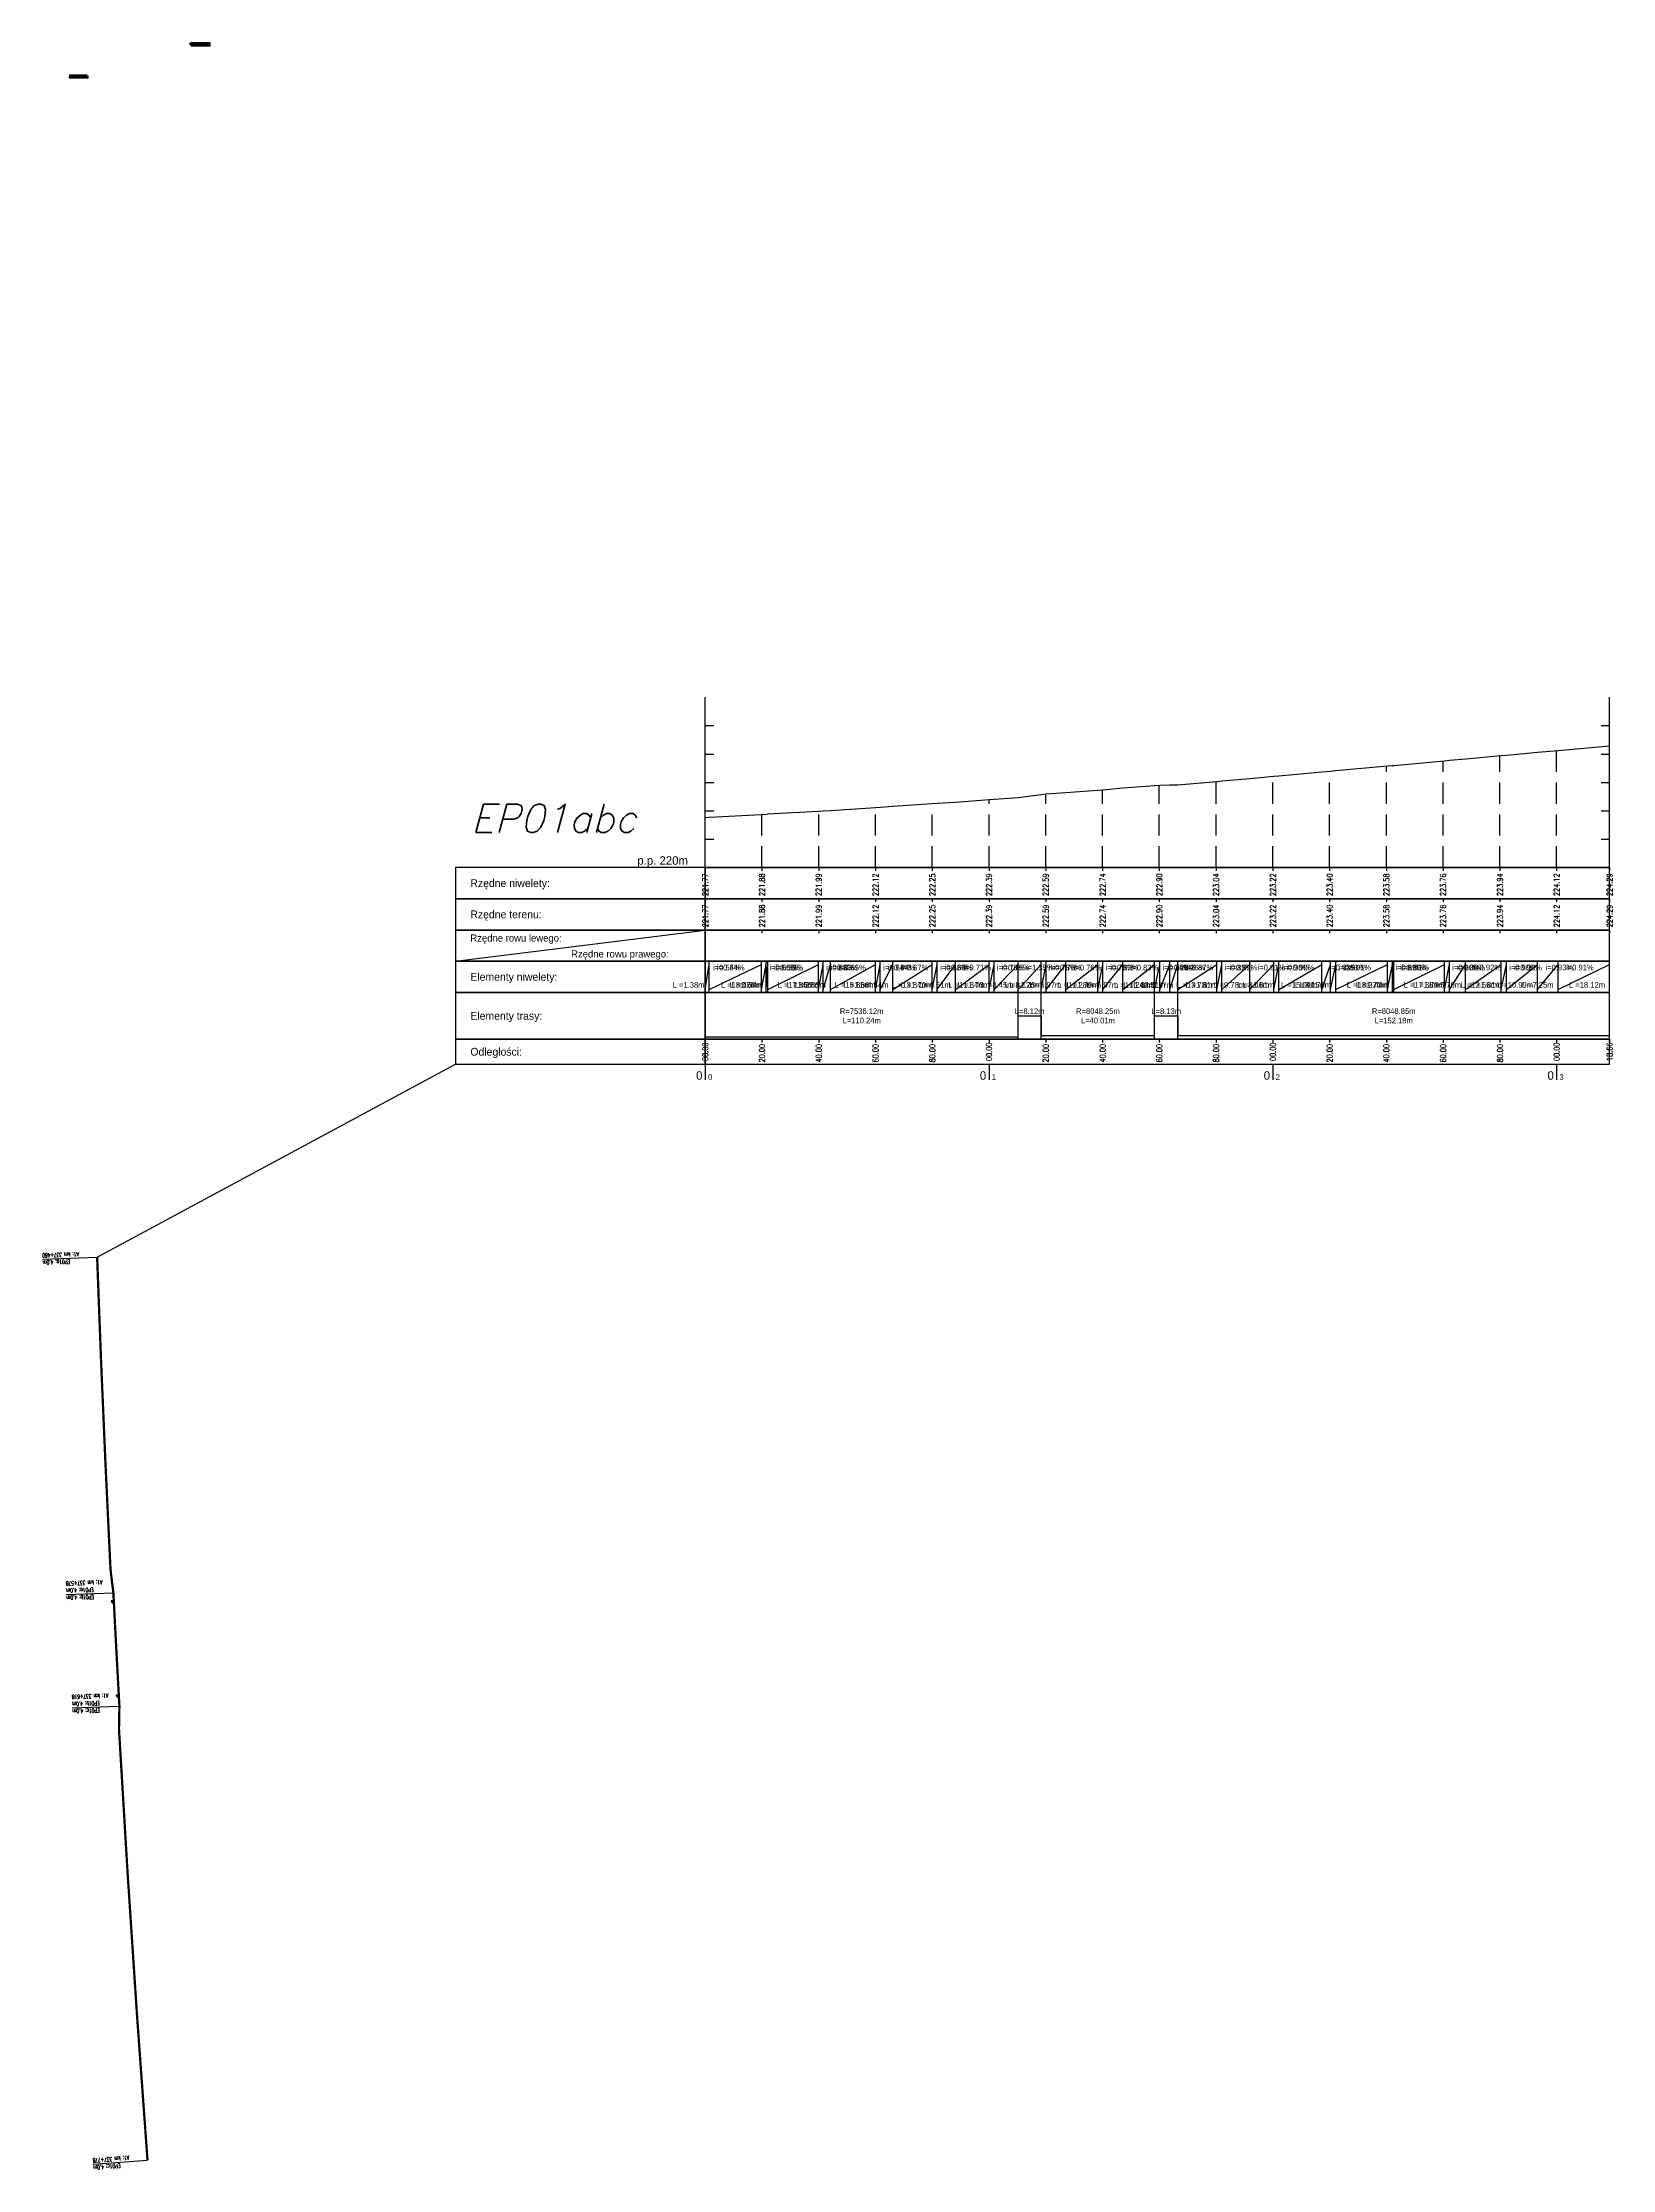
# Model space of a CAD drawing. Header units: metres. Extents: x 7399493 to 7407015, y 5696902 to 5712236.
# Drawn here: x 7402779 to 7403332, y 5710291 to 5711041 of the extents above; entities that cross this region are included whole.
import ezdxf

# ---------------------------------------------------------------- set-up
doc = ezdxf.new("R2010")
doc.units = ezdxf.units.M
doc.linetypes.add('DASHED', pattern=[0.75, 0.5, -0.25])
for name, color, linetype in [('Drzwi ewakuacyjne', 100, 'Continuous'), ('Ekran_akustyczny_4m', 100, 'Continuous'), ('Ekran_akustyczny_4m_opis', 7, 'Continuous'), ('pomoc', 140, 'Continuous'), ('PR_0', 7, 'Continuous'), ('PR_istniejacy_teren', 7, 'Continuous'), ('Schody ewakuacyjne', 100, 'Continuous')]:
    doc.layers.add(name, color=color, linetype=linetype)
doc.styles.add('simplex 0.60', font='simplex.shx', dxfattribs={"width": 0.6})
doc.styles.add('simplex 0.80', font='simplex.shx', dxfattribs={"width": 0.8})
doc.styles.add('Standard poch.', font='simplex.shx', dxfattribs={"oblique": 15})

# ---------------------------------------------------------------- blocks, each defined once
blk = doc.blocks.new('*U30')
at = {"layer": 'Schody ewakuacyjne', "ltscale": 0.8}
blk.add_lwpolyline([(-0.67, 0), (-0.67, -6.75), (-0.6, -6.75), (-0.6, 0)], close=True, dxfattribs=at)
at = {"layer": 'Schody ewakuacyjne'}
for points in [[(-0.46, -6.75), (-0.46, 0)], [(-0.46, 0), (0.46, 0)], [(-0.4, 0.27), (0.4, 0.27)], [(-0.4, 0), (-0.4, 0.27), (0.4, 0.27), (0.4, 0)], [(-0.4, -6.75), (-0.4, 0)], [(-0.46, -6.75), (0.46, -6.75)], [(-0.4, -0.27), (0.4, -0.27)], [(-0.4, -0.54), (0.4, -0.54)], [(-0.4, -0.81), (0.4, -0.81)], [(-0.4, -1.08), (0.4, -1.08)], [(-0.4, -1.35), (0.4, -1.35)], [(-0.4, -1.62), (0.4, -1.62)], [(-0.4, -1.89), (0.4, -1.89)], [(-0.4, -2.16), (0.4, -2.16)], [(-0.4, -2.43), (0.4, -2.43)], [(-0.4, -2.7), (0.4, -2.7)], [(-0.4, -2.97), (0.4, -2.97)], [(-0.4, -3.24), (0.4, -3.24)], [(-0.4, -3.51), (0.4, -3.51)], [(-0.4, -3.78), (0.4, -3.78)], [(-0.4, -4.05), (0.4, -4.05)], [(-0.4, -4.32), (0.4, -4.32)], [(-0.4, -4.59), (0.4, -4.59)], [(-0.4, -4.86), (0.4, -4.86)], [(-0.4, -5.13), (0.4, -5.13)], [(-0.4, -5.4), (0.4, -5.4)], [(-0.4, -5.67), (0.4, -5.67)], [(-0.4, -5.94), (0.4, -5.94)], [(-0.4, -6.21), (0.4, -6.21)], [(-0.4, -6.48), (0.4, -6.48)], [(-0.4, -6.75), (0.4, -6.75)], [(0.4, -6.75), (0.4, 0)], [(0.46, -6.75), (0.46, 0)]]:
    blk.add_lwpolyline(points, dxfattribs=at)
blk = doc.blocks.new('*U31')
at = {"layer": 'Schody ewakuacyjne', "ltscale": 0.8}
blk.add_lwpolyline([(-0.67, 0), (-0.67, -6.21), (-0.6, -6.21), (-0.6, 0)], close=True, dxfattribs=at)
at = {"layer": 'Schody ewakuacyjne'}
for points in [[(-0.46, -6.21), (-0.46, 0)], [(-0.46, 0), (0.46, 0)], [(-0.4, 0.27), (0.4, 0.27)], [(-0.4, 0), (-0.4, 0.27), (0.4, 0.27), (0.4, 0)], [(-0.4, -6.21), (-0.4, 0)], [(-0.46, -6.21), (0.46, -6.21)], [(-0.4, -0.27), (0.4, -0.27)], [(-0.4, -0.54), (0.4, -0.54)], [(-0.4, -0.81), (0.4, -0.81)], [(-0.4, -1.08), (0.4, -1.08)], [(-0.4, -1.35), (0.4, -1.35)], [(-0.4, -1.62), (0.4, -1.62)], [(-0.4, -1.89), (0.4, -1.89)], [(-0.4, -2.16), (0.4, -2.16)], [(-0.4, -2.43), (0.4, -2.43)], [(-0.4, -2.7), (0.4, -2.7)], [(-0.4, -2.97), (0.4, -2.97)], [(-0.4, -3.24), (0.4, -3.24)], [(-0.4, -3.51), (0.4, -3.51)], [(-0.4, -3.78), (0.4, -3.78)], [(-0.4, -4.05), (0.4, -4.05)], [(-0.4, -4.32), (0.4, -4.32)], [(-0.4, -4.59), (0.4, -4.59)], [(-0.4, -4.86), (0.4, -4.86)], [(-0.4, -5.13), (0.4, -5.13)], [(-0.4, -5.4), (0.4, -5.4)], [(-0.4, -5.67), (0.4, -5.67)], [(-0.4, -5.94), (0.4, -5.94)], [(-0.4, -6.21), (0.4, -6.21)], [(0.4, -6.21), (0.4, 0)], [(0.46, -6.21), (0.46, 0)]]:
    blk.add_lwpolyline(points, dxfattribs=at)
blk = doc.blocks.new('*U58')
at = {"layer": 'pomoc', "color": 7, "linetype": 'Continuous', "lineweight": -3}
for p, q in [((0, 0), (0, 60)), ((318.66, 0), (318.66, 60)), ((0, 50), (3, 50)), ((315.66, 50), (318.66, 50)), ((0, 40), (3, 40)), ((315.66, 40), (318.66, 40)), ((0, 30), (3, 30)), ((315.66, 30), (318.66, 30)), ((0, 20), (3, 20)), ((315.66, 20), (318.66, 20)), ((0, 10), (3, 10)), ((315.66, 10), (318.66, 10)), ((0, 0), (318.66, 0)), ((315.66, 0), (318.66, 0)), ((0, -11), (0, -12.1)), ((20, -11), (20, -12.1)), ((40, -11), (40, -12.1)), ((60, -11), (60, -12.1)), ((80, -11), (80, -12.1)), ((100, -11), (100, -12.1)), ((120, -11), (120, -12.1)), ((140, -11), (140, -12.1)), ((160, -11), (160, -12.1)), ((180, -11), (180, -12.1)), ((200, -11), (200, -12.1)), ((220, -11), (220, -12.1)), ((240, -11), (240, -12.1)), ((260, -11), (260, -12.1)), ((280, -11), (280, -12.1)), ((300, -11), (300, -12.1)), ((318.66, -11), (318.66, -12.1)), ((-88, -33), (0, -22)), ((0, -22), (0, -23.1)), ((20, -22), (20, -23.1)), ((40, -22), (40, -23.1)), ((60, -22), (60, -23.1)), ((80, -22), (80, -23.1)), ((100, -22), (100, -23.1)), ((120, -22), (120, -23.1)), ((140, -22), (140, -23.1)), ((160, -22), (160, -23.1)), ((180, -22), (180, -23.1)), ((200, -22), (200, -23.1)), ((220, -22), (220, -23.1)), ((240, -22), (240, -23.1)), ((260, -22), (260, -23.1)), ((280, -22), (280, -23.1)), ((300, -22), (300, -23.1)), ((318.66, -22), (318.66, -23.1)), ((0, -60.5), (0, -61.6)), ((20, -60.5), (20, -61.6)), ((40, -60.5), (40, -61.6)), ((60, -60.5), (60, -61.6)), ((80, -60.5), (80, -61.6)), ((100, -60.5), (100, -61.6)), ((120, -60.5), (120, -61.6)), ((140, -60.5), (140, -61.6)), ((160, -60.5), (160, -61.6)), ((180, -60.5), (180, -61.6)), ((200, -60.5), (200, -61.6)), ((220, -60.5), (220, -61.6)), ((240, -60.5), (240, -61.6)), ((260, -60.5), (260, -61.6)), ((280, -60.5), (280, -61.6)), ((300, -60.5), (300, -61.6)), ((318.66, -60.5), (318.66, -61.6)), ((0, -69.3), (0, -74.8)), ((100, -69.3), (100, -74.8)), ((200, -69.3), (200, -74.8)), ((300, -69.3), (300, -74.8))]:
    blk.add_line(p, q, dxfattribs=at)
at = {"layer": 'pomoc', "color": 7, "linetype": 'DASHED', "lineweight": -3, "ltscale": 15}
for p, q in [((260, 0), (260, 37.61)), ((280, 0), (280, 39.43)), ((300, 0), (300, 41.25)), ((318.66, 0), (318.66, 42.94)), ((180, 0), (180, 30.35)), ((200, 0), (200, 32.15)), ((220, 0), (220, 33.97)), ((240, 0), (240, 35.79)), ((80, 0), (80, 22.53)), ((100, 0), (100, 23.92)), ((120, 0), (120, 25.92)), ((140, 0), (140, 27.44)), ((160, 0), (160, 29.02)), ((0, 0), (0, 17.68)), ((20, 0), (20, 18.76)), ((40, 0), (40, 19.91)), ((60, 0), (60, 21.21))]:
    blk.add_line(p, q, dxfattribs=at)
at = {"layer": 'pomoc', "color": 1, "linetype": 'Continuous', "lineweight": -3}
for p, q in [((0, 0), (0, -1.1)), ((20, 0), (20, -1.1)), ((40, 0), (40, -1.1)), ((60, 0), (60, -1.1)), ((80, 0), (80, -1.1)), ((100, 0), (100, -1.1)), ((120, 0), (120, -1.1)), ((140, 0), (140, -1.1)), ((160, 0), (160, -1.1)), ((180, 0), (180, -1.1)), ((200, 0), (200, -1.1)), ((220, 0), (220, -1.1)), ((240, 0), (240, -1.1)), ((260, 0), (260, -1.1)), ((280, 0), (280, -1.1)), ((300, 0), (300, -1.1)), ((318.66, 0), (318.66, -1.1)), ((0, -22), (0, -23.1)), ((20, -22), (20, -23.1)), ((40, -22), (40, -23.1)), ((60, -22), (60, -23.1)), ((80, -22), (80, -23.1)), ((100, -22), (100, -23.1)), ((120, -22), (120, -23.1)), ((140, -22), (140, -23.1)), ((160, -22), (160, -23.1)), ((180, -22), (180, -23.1)), ((200, -22), (200, -23.1)), ((220, -22), (220, -23.1)), ((240, -22), (240, -23.1)), ((260, -22), (260, -23.1)), ((280, -22), (280, -23.1)), ((300, -22), (300, -23.1)), ((318.66, -22), (318.66, -23.1)), ((0, -44), (0, -33)), ((0, -42.9), (1.38, -34.1)), ((1.38, -44), (1.38, -33)), ((1.38, -42.9), (19.85, -34.1)), ((19.85, -44), (19.85, -33)), ((19.85, -42.9), (21.51, -34.1)), ((21.51, -44), (21.51, -33)), ((21.51, -42.9), (22.05, -34.1)), ((22.05, -44), (22.05, -33)), ((22.05, -42.9), (39.9, -34.1)), ((39.9, -44), (39.9, -33)), ((39.9, -42.9), (41.55, -34.1)), ((41.55, -44), (41.55, -33)), ((41.55, -42.9), (44.1, -34.1)), ((44.1, -44), (44.1, -33)), ((44.1, -42.9), (59.94, -34.1)), ((59.94, -44), (59.94, -33)), ((59.94, -42.9), (61.6, -34.1)), ((61.6, -44), (61.6, -33)), ((61.6, -42.9), (66.15, -34.1)), ((66.15, -44), (66.15, -33)), ((66.15, -42.9), (79.99, -34.1)), ((79.99, -44), (79.99, -33)), ((79.99, -42.9), (81.69, -34.1)), ((81.69, -44), (81.69, -33)), ((81.69, -42.9), (88.19, -34.1)), ((88.19, -44), (88.19, -33)), ((88.19, -42.9), (100.04, -34.1)), ((100.04, -44), (100.04, -33)), ((100.04, -42.9), (101.79, -34.1)), ((101.79, -44), (101.79, -33)), ((101.79, -42.9), (110.24, -34.1)), ((110.24, -44), (110.24, -33)), ((110.24, -42.9), (118.36, -34.1)), ((118.36, -44), (118.36, -33)), ((118.36, -42.9), (120.11, -34.1)), ((120.11, -44), (120.11, -33)), ((120.11, -42.9), (127.08, -34.1)), ((127.08, -44), (127.08, -33)), ((127.08, -42.9), (138.36, -34.1)), ((138.36, -44), (138.36, -33)), ((138.36, -42.9), (140.15, -34.1)), ((140.15, -44), (140.15, -33)), ((140.15, -42.9), (147.13, -34.1)), ((147.13, -44), (147.13, -33)), ((147.13, -42.9), (158.36, -34.1)), ((158.36, -44), (158.36, -33)), ((158.36, -42.9), (160.2, -34.1)), ((160.2, -44), (160.2, -33)), ((160.2, -42.9), (163.71, -34.1)), ((163.71, -44), (163.71, -33)), ((163.71, -42.9), (166.49, -34.1)), ((166.49, -44), (166.49, -33)), ((166.49, -42.9), (180.27, -34.1)), ((180.27, -44), (180.27, -33)), ((180.27, -42.9), (182.07, -34.1)), ((182.07, -44), (182.07, -33)), ((182.07, -42.9), (191.85, -34.1)), ((191.85, -44), (191.85, -33)), ((191.85, -42.9), (200.31, -34.1)), ((200.31, -44), (200.31, -33)), ((200.31, -42.9), (202.12, -34.1)), ((202.12, -44), (202.12, -33)), ((202.12, -42.9), (217.21, -34.1)), ((217.21, -44), (217.21, -33)), ((217.21, -42.9), (220.36, -34.1)), ((220.36, -44), (220.36, -33)), ((220.36, -42.9), (222.14, -34.1)), ((222.14, -44), (222.14, -33)), ((222.14, -42.9), (240.41, -34.1)), ((240.41, -44), (240.41, -33)), ((240.41, -42.9), (242.14, -34.1)), ((242.14, -44), (242.14, -33)), ((242.14, -42.9), (242.58, -34.1)), ((242.58, -44), (242.58, -33)), ((242.58, -42.9), (260.45, -34.1)), ((260.45, -44), (260.45, -33)), ((260.45, -42.9), (262.24, -34.1)), ((262.24, -44), (262.24, -33)), ((262.24, -42.9), (267.94, -34.1)), ((267.94, -44), (267.94, -33)), ((267.94, -42.9), (280.5, -34.1)), ((280.5, -44), (280.5, -33)), ((280.5, -42.9), (282.31, -34.1)), ((282.31, -44), (282.31, -33)), ((282.31, -42.9), (293.3, -34.1)), ((293.3, -44), (293.3, -33)), ((293.3, -42.9), (300.55, -34.1)), ((300.55, -44), (300.55, -33)), ((300.55, -42.9), (318.66, -34.1)), ((0, -60.5), (0, -44)), ((110.24, -60.5), (110.24, -44)), ((118.36, -60.5), (118.36, -44)), ((158.36, -60.5), (158.36, -44)), ((166.49, -60.5), (166.49, -44)), ((110.24, -52.25), (110.24, -52.25)), ((110.24, -52.25), (118.36, -52.25)), ((118.36, -52.25), (118.36, -59.2)), ((158.36, -59.2), (158.36, -52.25)), ((158.36, -52.25), (158.36, -52.25)), ((158.36, -52.25), (166.49, -52.25)), ((166.49, -52.25), (166.49, -59.2)), ((0, -59.67), (0, -59.67)), ((0, -59.67), (110.24, -59.67)), ((110.24, -59.67), (110.24, -59.67)), ((118.36, -59.2), (158.36, -59.2)), ((166.49, -59.2), (318.66, -59.2))]:
    blk.add_line(p, q, dxfattribs=at)
at = {"layer": 'pomoc', "color": 7, "linetype": 'Continuous', "lineweight": -3}
for points in [[(0, -11), (0, 0), (-88, 0), (-88, -11)], [(0, -11), (318.66, -11), (318.66, 0), (0, 0)], [(0, -22), (0, -11), (-88, -11), (-88, -22)], [(0, -22), (318.66, -22), (318.66, -11), (0, -11)], [(0, -33), (0, -22), (-88, -22), (-88, -33)], [(0, -33), (0, -22), (-88, -22), (-88, -33)], [(0, -33), (318.66, -33), (318.66, -22), (0, -22)], [(0, -33), (318.66, -33), (318.66, -22), (0, -22)], [(0, -44), (0, -33), (-88, -33), (-88, -44)], [(0, -44), (318.66, -44), (318.66, -33), (0, -33)], [(0, -60.5), (0, -44), (-88, -44), (-88, -60.5)], [(0, -60.5), (318.66, -60.5), (318.66, -44), (0, -44)], [(0, -69.3), (0, -60.5), (-88, -60.5), (-88, -69.3)], [(0, -69.3), (318.66, -69.3), (318.66, -60.5), (0, -60.5)]]:
    blk.add_3dface(points, dxfattribs=at)
at = {"layer": 'pomoc', "color": 2, "linetype": 'Continuous', "lineweight": -3, "insert": (-15, 4), "char_height": 3, "attachment_point": 2}
blk.add_mtext('p.p. 220m', dxfattribs=at)
at = {"layer": 'pomoc', "color": 7, "linetype": 'Continuous', "lineweight": -3, "attachment_point": 4}
for s, insert, char_height in [('Rzędne niwelety:', (-82.75, -5.9), 2.75), ('Rzędne terenu:', (-82.75, -16.9), 2.75), ('Rzędne rowu lewego:', (-82.75, -25.2), 2.5), ('Elementy niwelety:', (-82.75, -38.9), 2.75), ('Elementy trasy:', (-82.75, -52.65), 2.75), ('Odległości:', (-82.75, -65.3), 2.75)]:
    blk.add_mtext(s, dxfattribs=dict(at, insert=insert, char_height=char_height))
at = {"layer": 'pomoc', "color": 1, "linetype": 'Continuous', "lineweight": -3, "insert": (-47.25, -30.8), "char_height": 2.5, "attachment_point": 4}
blk.add_mtext('Rzędne rowu prawego:', dxfattribs=at)
blk = doc.blocks.new('*U57')
at = {"layer": 'PR_istniejacy_teren', "color": 7, "linetype": 'Continuous', "lineweight": -3, "ltscale": 4}
for p, q in [((7403886.8, 5712144.63), (7403888.59, 5712144.79)), ((7403888.59, 5712144.79), (7403894.29, 5712145.3)), ((7403894.29, 5712145.3), (7403906.85, 5712146.46)), ((7403906.85, 5712146.46), (7403908.66, 5712146.62)), ((7403908.66, 5712146.62), (7403919.65, 5712147.61)), ((7403919.65, 5712147.61), (7403926.9, 5712148.28)), ((7403926.9, 5712148.28), (7403945.01, 5712149.92)), ((7403792.84, 5712136.16), (7403806.61, 5712137.36)), ((7403806.61, 5712137.36), (7403808.42, 5712137.52)), ((7403808.42, 5712137.52), (7403818.2, 5712138.39)), ((7403818.2, 5712138.39), (7403826.66, 5712139.16)), ((7403826.66, 5712139.16), (7403828.47, 5712139.32)), ((7403828.47, 5712139.32), (7403843.56, 5712140.69)), ((7403843.56, 5712140.69), (7403846.71, 5712140.98)), ((7403846.71, 5712140.98), (7403848.49, 5712141.14)), ((7403848.49, 5712141.14), (7403866.75, 5712142.8)), ((7403866.75, 5712142.8), (7403868.49, 5712142.96)), ((7403868.49, 5712142.96), (7403868.92, 5712143)), ((7403868.92, 5712143), (7403886.8, 5712144.63)), ((7403708.04, 5712129.63), (7403714.54, 5712130.07)), ((7403714.54, 5712130.07), (7403726.39, 5712130.91)), ((7403726.39, 5712130.91), (7403728.14, 5712131.04)), ((7403728.14, 5712131.04), (7403736.59, 5712131.68)), ((7403736.59, 5712131.68), (7403744.71, 5712132.77)), ((7403744.71, 5712132.77), (7403746.45, 5712132.91)), ((7403746.45, 5712132.91), (7403753.43, 5712133.44)), ((7403753.43, 5712133.44), (7403764.71, 5712134.3)), ((7403764.71, 5712134.3), (7403766.5, 5712134.43)), ((7403766.5, 5712134.43), (7403773.47, 5712135.02)), ((7403773.47, 5712135.02), (7403784.71, 5712135.95)), ((7403784.71, 5712135.95), (7403786.55, 5712136)), ((7403786.55, 5712136), (7403790.06, 5712136.09)), ((7403790.06, 5712136.09), (7403792.84, 5712136.16)), ((7403626.35, 5712124.66), (7403627.73, 5712124.73)), ((7403627.73, 5712124.73), (7403646.2, 5712125.73)), ((7403646.2, 5712125.73), (7403647.86, 5712125.83)), ((7403647.86, 5712125.83), (7403648.4, 5712125.86)), ((7403648.4, 5712125.86), (7403666.24, 5712126.89)), ((7403666.24, 5712126.89), (7403667.89, 5712126.99)), ((7403667.89, 5712126.99), (7403670.45, 5712127.15)), ((7403670.45, 5712127.15), (7403686.29, 5712128.19)), ((7403686.29, 5712128.19), (7403687.95, 5712128.3)), ((7403687.95, 5712128.3), (7403692.49, 5712128.59)), ((7403692.49, 5712128.59), (7403706.34, 5712129.51)), ((7403706.34, 5712129.51), (7403708.04, 5712129.63))]:
    blk.add_line(p, q, dxfattribs=at)
blk = doc.blocks.new('*U56')
at = {"layer": 'pomoc', "color": 1, "linetype": 'Continuous', "lineweight": -3, "char_height": 2, "attachment_point": 6, "rotation": 89.99998, "style": 'simplex 0.80'}
for s, insert in [('221.77', (7403626.35, 5712104.9)), ('221.88', (7403646.35, 5712104.9)), ('221.99', (7403666.35, 5712104.9)), ('222.12', (7403686.35, 5712104.9)), ('222.25', (7403706.35, 5712104.9)), ('222.39', (7403726.35, 5712104.9)), ('222.59', (7403746.35, 5712104.9)), ('222.74', (7403766.35, 5712104.9)), ('222.90', (7403786.35, 5712104.9)), ('223.04', (7403806.35, 5712104.9)), ('223.22', (7403826.35, 5712104.9)), ('223.40', (7403846.35, 5712104.9)), ('223.58', (7403866.35, 5712104.9)), ('223.76', (7403886.35, 5712104.9)), ('223.94', (7403906.35, 5712104.9)), ('224.12', (7403926.35, 5712104.9)), ('224.29', (7403945.01, 5712104.9))]:
    blk.add_mtext(s, dxfattribs=dict(at, insert=insert))
blk = doc.blocks.new('*U55')
at = {"layer": 'pomoc', "color": 1, "linetype": 'Continuous', "lineweight": -3, "char_height": 2, "attachment_point": 6, "rotation": 89.99998, "style": 'simplex 0.80'}
for s, insert in [('221.77', (7403626.35, 5712093.9)), ('221.88', (7403646.35, 5712093.9)), ('221.99', (7403666.35, 5712093.9)), ('222.12', (7403686.35, 5712093.9)), ('222.25', (7403706.35, 5712093.9)), ('222.39', (7403726.35, 5712093.9)), ('222.59', (7403746.35, 5712093.9)), ('222.74', (7403766.35, 5712093.9)), ('222.90', (7403786.35, 5712093.9)), ('223.04', (7403806.35, 5712093.9)), ('223.22', (7403826.35, 5712093.9)), ('223.40', (7403846.35, 5712093.9)), ('223.58', (7403866.35, 5712093.9)), ('223.76', (7403886.35, 5712093.9)), ('223.94', (7403906.35, 5712093.9)), ('224.12', (7403926.35, 5712093.9)), ('224.29', (7403945.01, 5712093.9))]:
    blk.add_mtext(s, dxfattribs=dict(at, insert=insert))
blk = doc.blocks.new('*U54')
at = {"layer": 'PR_0', "color": 1, "linetype": 'Continuous', "lineweight": -3, "char_height": 2}
for s, insert, attachment_point in [('i=0.54%', (7403629.1, 5712070.73), 7), ('i=0.54%', (7403630.48, 5712070.73), 7), ('i=0.56%', (7403648.95, 5712070.73), 7), ('i=0.56%', (7403650.61, 5712070.73), 7), ('i=0.58%', (7403651.15, 5712070.73), 7), ('i=0.63%', (7403668.99, 5712070.73), 7), ('i=0.63%', (7403670.64, 5712070.73), 7), ('i=0.65%', (7403673.2, 5712070.73), 7), ('i=0.64%', (7403689.04, 5712070.73), 7), ('i=0.64%', (7403690.7, 5712070.73), 7), ('i=0.67%', (7403695.24, 5712070.73), 7), ('i=0.68%', (7403709.09, 5712070.73), 7), ('i=0.68%', (7403710.79, 5712070.73), 7), ('i=0.71%', (7403717.29, 5712070.73), 7), ('i=0.75%', (7403729.14, 5712070.73), 7), ('i=0.75%', (7403730.89, 5712070.73), 7), ('i=1.35%', (7403739.34, 5712070.73), 7), ('i=0.78%', (7403747.46, 5712070.73), 7), ('i=0.76%', (7403749.2, 5712070.73), 7), ('i=0.76%', (7403756.18, 5712070.73), 7), ('i=0.78%', (7403767.46, 5712070.73), 7), ('i=0.83%', (7403769.25, 5712070.73), 7), ('i=0.83%', (7403776.22, 5712070.73), 7), ('i=0.26%', (7403787.46, 5712070.73), 7), ('i=0.26%', (7403789.3, 5712070.73), 7), ('i=0.26%', (7403792.81, 5712070.73), 7), ('i=0.87%', (7403795.59, 5712070.73), 7), ('i=0.89%', (7403809.36, 5712070.73), 7), ('i=0.89%', (7403811.17, 5712070.73), 7), ('i=0.91%', (7403820.95, 5712070.73), 7), ('i=0.90%', (7403829.41, 5712070.73), 7), ('i=0.90%', (7403831.22, 5712070.73), 7), ('i=0.93%', (7403846.31, 5712070.73), 7), ('i=0.91%', (7403849.46, 5712070.73), 7), ('i=0.91%', (7403851.24, 5712070.73), 7), ('i=0.89%', (7403869.5, 5712070.73), 7), ('i=0.89%', (7403871.24, 5712070.73), 7), ('i=0.91%', (7403871.67, 5712070.73), 7), ('i=0.90%', (7403889.55, 5712070.73), 7), ('i=0.89%', (7403891.34, 5712070.73), 7), ('i=0.92%', (7403897.04, 5712070.73), 7), ('i=0.90%', (7403909.6, 5712070.73), 7), ('i=0.90%', (7403911.41, 5712070.73), 7), ('i=0.93%', (7403922.4, 5712070.73), 7), ('i=0.91%', (7403929.65, 5712070.73), 7), ('L =1.38m', (7403626.1, 5712064.61), 9), ('L =18.47m', (7403644.57, 5712064.61), 9), ('L =1.66m', (7403646.23, 5712064.61), 9), ('L =0.54m', (7403646.77, 5712064.61), 9), ('L =17.85m', (7403664.62, 5712064.61), 9), ('L =1.65m', (7403666.27, 5712064.61), 9), ('L =2.55m', (7403668.82, 5712064.61), 9), ('L =15.85m', (7403684.67, 5712064.61), 9), ('L =1.66m', (7403686.33, 5712064.61), 9), ('L =4.54m', (7403690.87, 5712064.61), 9), ('L =13.84m', (7403704.71, 5712064.61), 9), ('L =1.70m', (7403706.41, 5712064.61), 9), ('L =6.51m', (7403712.92, 5712064.61), 9), ('L =11.84m', (7403724.76, 5712064.61), 9), ('L =1.76m', (7403726.52, 5712064.61), 9), ('L =8.45m', (7403734.97, 5712064.61), 9), ('L =8.12m', (7403743.08, 5712064.61), 9), ('L =1.75m', (7403744.83, 5712064.61), 9), ('L =6.97m', (7403751.8, 5712064.61), 9), ('L =11.28m', (7403763.08, 5712064.61), 9), ('L =1.79m', (7403764.87, 5712064.61), 9), ('L =6.97m', (7403771.85, 5712064.61), 9), ('L =11.24m', (7403783.09, 5712064.61), 9), ('L =1.84m', (7403784.92, 5712064.61), 9), ('L =3.51m', (7403788.44, 5712064.61), 9), ('L =2.77m', (7403791.21, 5712064.61), 9), ('L =13.78m', (7403804.99, 5712064.61), 9), ('L =1.81m', (7403806.8, 5712064.61), 9), ('L =9.78m', (7403816.57, 5712064.61), 9), ('L =8.46m', (7403825.04, 5712064.61), 9), ('L =1.81m', (7403826.84, 5712064.61), 9), ('L =15.09m', (7403841.94, 5712064.61), 9), ('L =3.15m', (7403845.08, 5712064.61), 9), ('L =1.78m', (7403846.86, 5712064.61), 9), ('L =18.27m', (7403865.13, 5712064.61), 9), ('L =1.73m', (7403866.86, 5712064.61), 9), ('L =0.44m', (7403867.3, 5712064.61), 9), ('L =17.88m', (7403885.18, 5712064.61), 9), ('L =1.79m', (7403886.96, 5712064.61), 9), ('L =5.70m', (7403892.66, 5712064.61), 9), ('L =12.56m', (7403905.22, 5712064.61), 9), ('L =1.81m', (7403907.03, 5712064.61), 9), ('L =10.99m', (7403918.02, 5712064.61), 9), ('L =7.25m', (7403925.27, 5712064.61), 9), ('L =18.12m', (7403943.39, 5712064.61), 9)]:
    blk.add_mtext(s, dxfattribs=dict(at, insert=insert, attachment_point=attachment_point))
blk = doc.blocks.new('*U53')
at = {"layer": 'pomoc', "color": 1, "linetype": 'Continuous', "lineweight": -3, "char_height": 2}
for s, insert, attachment_point in [('R=7536.12m^JL=110.24m', (7403681.47, 5712054.73), 5), ('L=8.12m', (7403740.65, 5712055.36), 8), ('R=8048.25m^JL=40.01m', (7403764.71, 5712054.73), 5), ('L=8.13m', (7403788.77, 5712055.36), 8), ('R=8048.85m^JL=152.18m', (7403868.92, 5712054.73), 5)]:
    blk.add_mtext(s, dxfattribs=dict(at, insert=insert, attachment_point=attachment_point))
blk = doc.blocks.new('*U52')
at = {"layer": 'pomoc', "color": 1, "linetype": 'Continuous', "lineweight": -3, "char_height": 2, "attachment_point": 5, "rotation": 90, "style": 'simplex 0.80'}
for s, insert in [('00.00', (7403626.35, 5712042.08)), ('20.00', (7403646.35, 5712041.58)), ('40.00', (7403666.35, 5712041.58)), ('60.00', (7403686.35, 5712041.58)), ('80.00', (7403706.35, 5712041.58)), ('00.00', (7403726.35, 5712042.08)), ('20.00', (7403746.35, 5712041.58)), ('40.00', (7403766.35, 5712041.58)), ('60.00', (7403786.35, 5712041.58)), ('80.00', (7403806.35, 5712041.58)), ('00.00', (7403826.35, 5712042.08)), ('20.00', (7403846.35, 5712041.58)), ('40.00', (7403866.35, 5712041.58)), ('60.00', (7403886.35, 5712041.58)), ('80.00', (7403906.35, 5712041.58)), ('00.00', (7403926.35, 5712042.08)), ('18.66', (7403945.01, 5712042.08))]:
    blk.add_mtext(s, dxfattribs=dict(at, insert=insert))
blk = doc.blocks.new('*U51')
at = {"layer": 'pomoc', "color": 1, "linetype": 'Continuous', "lineweight": -3}
for s, insert, char_height, attachment_point in [('0', (7403625.35, 5712032.18), 3, 9), ('0', (7403627.35, 5712032.18), 2, 7), ('0', (7403725.35, 5712032.18), 3, 9), ('1', (7403727.35, 5712032.18), 2, 7), ('0', (7403825.35, 5712032.18), 3, 9), ('2', (7403827.35, 5712032.18), 2, 7), ('0', (7403925.35, 5712032.18), 3, 9), ('3', (7403927.35, 5712032.18), 2, 7)]:
    blk.add_mtext(s, dxfattribs=dict(at, insert=insert, char_height=char_height, attachment_point=attachment_point))

msp = doc.modelspace()

# ---------------------------------------------------------------- linework, layer by layer
at = {"layer": 'Drzwi ewakuacyjne'}
for points in [[(7402802.85, 5710491.7, 0.414214), (7402803.8, 5710490.85), (7402803.75, 5710491.75)], [(7402804.61, 5710458.48, 0.414214), (7402805.56, 5710457.63), (7402805.51, 5710458.53)]]:
    msp.add_lwpolyline(points, format="xyb", close=True, dxfattribs=at)
at = {"layer": 'Ekran_akustyczny_4m'}
msp.add_lwpolyline([(7402797.88, 5710612.79, 0.8, 0.8, 0.003657), (7402802.6, 5710502.65, 0.8, 0.8, 0), (7402803.6, 5710494.6, 0.8, 0.8, 0.001243), (7402805.73, 5710454.65, 0.8, 0.8, 0), (7402805.58, 5710446.53, 0.8, 0.8, 0.004727), (7402815.63, 5710294.69, 0, 0, 0)], format="xyseb", dxfattribs=at)
at = {"layer": 'Ekran_akustyczny_4m_opis'}
for p, q in [((7402778.64, 5710612.1), (7402797.88, 5710612.79)), ((7402787.01, 5710493.99), (7402803.6, 5710494.59)), ((7402789.14, 5710454.04), (7402805.73, 5710454.64)), ((7402796.43, 5710293.23), (7402815.63, 5710294.69))]:
    msp.add_line(p, q, dxfattribs=at)
at = {"layer": 'pomoc', "color": 3, "linetype": 'Continuous', "lineweight": 25}
msp.add_line((7402797.88, 5710612.79), (7402924.14, 5710680.76), dxfattribs=at)

# ---------------------------------------------------------------- block references
at = {"layer": 'pomoc', "color": 140, "linetype": 'Continuous', "lineweight": -3}
for name, p in [('*U58', (7403012.14, 5710750.06)), ('*U57', (-614.2, -1356.92)), ('*U56', (-614.2, -1356.92)), ('*U55', (-614.2, -1356.92)), ('*U54', (-614.2, -1356.92)), ('*U53', (-614.2, -1356.92)), ('*U52', (-614.2, -1356.92)), ('*U51', (-614.2, -1356.92))]:
    msp.add_blockref(name, p, dxfattribs=at)
at = {"layer": 'Schody ewakuacyjne', "color": 1, "linetype": 'Continuous', "lineweight": 25}
for name, p, rotation in [('*U30', (7402830.98, 5711040.27), 89.17335077162579), ('*U31', (7402794.29, 5711028.6), 269.0219241882887)]:
    msp.add_blockref(name, p, dxfattribs=dict(at, rotation=rotation))

# ---------------------------------------------------------------- texts
at = {"layer": 'Ekran_akustyczny_4m_opis', "char_height": 1.5, "attachment_point": 9, "style": 'simplex 0.60'}
for s, insert, rotation in [('A1: km 337+460', (7402778.57, 5710614.16), 182.05853), ('EP01a: 4.0m', (7402778.66, 5710611.64), 182.05853), ('A1: km 337+578', (7402786.85, 5710498.58), 182.05853), ('EP01a: 4.0m', (7402786.94, 5710496.05), 182.05853), ('EP01b: 4.0m', (7402787.03, 5710493.53), 182.05853), ('A1: km 337+618', (7402788.97, 5710458.63), 182.05853), ('EP01b: 4.0m', (7402789.06, 5710456.1), 182.05853), ('EP01c: 4.0m', (7402789.15, 5710453.58), 182.05853), ('A1: km 337+778', (7402796.27, 5710295.29), 184.32664), ('EP01c: 4.0m', (7402796.46, 5710292.77), 184.32664)]:
    msp.add_mtext(s, dxfattribs=dict(at, insert=insert, rotation=rotation))
at = {"layer": 'pomoc', "style": 'Standard poch.', "oblique": 15}
msp.add_text('EP01abc', height=10, dxfattribs=at).set_placement((7402929.66, 5710762.39))

doc.saveas('drawing.dxf')
